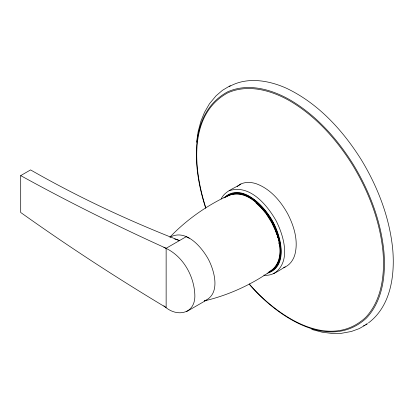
<?xml version="1.0" encoding="UTF-8"?>
<svg xmlns="http://www.w3.org/2000/svg" width="414" height="414" viewBox="0 0 414 414"><rect width="100%" height="100%" fill="white"/><g stroke="black" fill="none" stroke-linecap="round" stroke-linejoin="round"><path stroke-width="0.62" d="M196.562 142.25L198.13 131.631L200.93 121.131L204.537 112.272L209.474 103.733L216.077 95.8L222.458 90.309L230.329 85.626M221.112 199.03C224.776 190.963 234.179 188.603 240.912 183.966C245.719 181.762 251.267 182.119 256.199 183.723C270.321 188.856 280.635 201.018 287.714 213.847C294.23 226.463 298.737 241.497 294.608 255.573C293.019 260.334 289.878 264.732 285.262 266.937C278.581 270.471 271.946 276.531 263.79 275.103M223.87 197.944C241.636 181.213 265.126 206.824 273.105 222.132C280.971 236.71 288.791 266.699 267.154 273.338M169.849 237.186C185.337 221.009 203.714 207.673 223.767 197.716M237.15 186.538L240.912 183.966M224.724 197.426C243.168 182.916 264.618 207.026 272.836 222.266C280.48 236.741 288.185 264.872 268.024 272.847M225.294 197.416C243.691 183.821 264.427 207.383 272.588 222.39C280.071 236.679 287.714 263.992 268.313 272.35M272.045 270.151C286.685 256.783 278.182 233.258 269.793 218.752C261.415 205.623 246.195 189.436 229.03 195.222M368.465 322.92C390.656 306.22 394.915 275.776 392.772 249.844C389.729 217.831 377.904 187.144 361.308 159.773C342.849 130.348 318.288 103.381 286.504 88.28C268.789 80.275 246.796 76.502 229.165 86.686M267.253 273.463C248.105 286.229 226.727 295.648 204.314 300.926C220.983 294.328 214.612 271.077 208.294 259.107C201.385 246.749 186 228.668 170.206 237.113M226.774 196.546C245.559 186.052 264.132 207.745 272.355 222.504C279.636 236.601 287.114 262.398 269.11 271.662M163.866 305.775C176.395 317.947 195.91 314.298 194.823 294.457C193.923 275.036 182.243 254.946 163.866 247.391M273.566 273.69C291.73 262.466 283.849 235.933 276.019 220.6C267.092 204.899 249.632 183.919 229.216 190.725M363.513 325.828L364.61 325.181M365.712 324.54L367.363 323.567M367.187 324.017L359.259 328.597L351.377 331.479L341.281 333.327L332.282 333.472L322.102 332.194L311.695 329.44M189.25 238.236L186.191 236.704L166.138 248.281L166.138 307.545A2248.548 1380.949 3.4 0 1 20.7 212.48L20.7 175.614L30.574 169.911A1180.128 634.062 -3.2 0 0 179.51 240.565L174.646 238.981M186.347 311.742L206.4 300.16M283.647 267.527L285.262 266.937M255.904 202.855L261.819 208.511L265.71 213.251M249.223 283.88C275.362 314.568 328.224 351.916 365.691 317.409C381.868 300.078 384.797 274.798 383.017 252.105C380.083 221.179 368.657 191.532 352.624 165.093C336.722 139.642 316.13 116.474 290.121 101.068C271.605 90.397 248.074 83.638 227.617 92.922C187.376 115.035 193.907 171.029 205.846 207.844M249.223 284.242C275.548 315.142 328.783 352.759 366.519 318.009C382.81 300.548 385.76 275.093 383.969 252.24C381.009 221.092 369.505 191.237 353.359 164.606C337.343 138.975 316.601 115.641 290.411 100.126C271.76 89.377 248.064 82.577 227.462 91.918C186.745 114.342 193.54 171.075 205.748 208.273M266.456 214.245L271.827 222.753L275.238 230.148M275.481 230.722L276.894 234.769M277.214 235.923L277.69 237.646M278.813 242.764L278.953 243.872M166.138 248.281A2248.91 1208.3 -3.2 0 1 20.7 175.614"/></g></svg>
